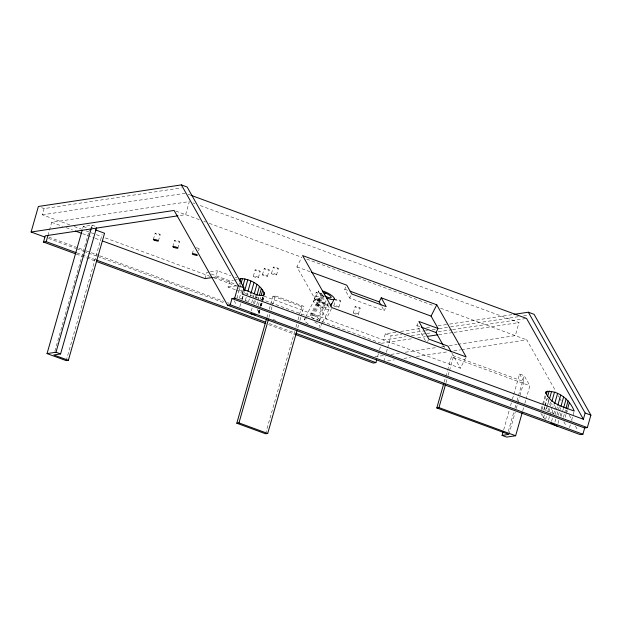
<?xml version="1.0" encoding="UTF-8"?>
<svg xmlns="http://www.w3.org/2000/svg" width="622" height="622" viewBox="0 0 622 622"><rect width="100%" height="100%" fill="white"/><g stroke="black" fill="none" stroke-linecap="round" stroke-linejoin="round"><path stroke-width="0.47" stroke-dasharray="3.11 2.33" d="M69.718 224.861L42.35 214.815L44.123 208.588L181.375 187.883M47.964 235.427L51.688 222.342L189.337 201.575L185.613 214.66L178.918 215.671M82.71 228.383L83.247 226.517L92.18 225.172L96.783 226.859M54.853 351.22L89.459 229.751M91.38 227.971L92.18 225.172M66.212 360.628L102.148 234.486M153.385 239.439L155.158 233.211M158.385 240.986L160.157 234.758A2.636 0.482 15.9 0 0 156.791 233.273A2.636 0.482 15.9 0 0 156.029 233.919A2.636 0.482 15.9 0 0 160.157 234.758M172.862 246.584L174.634 240.356M177.861 248.131L179.634 241.904A2.636 0.482 15.9 0 0 176.267 240.419A2.636 0.482 15.9 0 0 175.497 241.072A2.636 0.482 15.9 0 0 179.634 241.904M192.33 253.729L193.854 248.396M198.597 250.829L199.11 249.049M205.035 278.609L206.807 272.382L209.49 271.977M213.082 277.396L215.764 276.992L217.537 270.764L230.809 275.639M235.295 289.72L228.041 287.053L229.813 280.825L233.39 280.289M238.762 285.436L239.524 282.769M240.66 284.845L236.99 297.72L242.285 299.026L247.712 301.538M239.423 298.14L242.308 288.025M239.812 306.662L240.854 302.984M241.904 299.306L242.953 295.629M242.285 299.026L243.334 295.349M243.599 294.424L244.384 291.664M245.379 300.325L247.47 292.962M253.364 276.129L255.137 269.901M248.489 301.942L249.539 298.265M249.803 297.347L250.588 294.587M258.363 277.676A2.636 0.482 15.9 0 0 254.997 276.191A2.636 0.482 15.9 0 0 254.235 276.837A2.636 0.482 15.9 0 0 258.363 277.676L260.136 271.449A2.636 0.482 15.9 0 0 256.769 269.964A2.636 0.482 15.9 0 0 256.007 270.609A2.636 0.482 15.9 0 0 260.136 271.449M251.677 302.86L254.033 294.579M251.311 310.883L252.097 308.123M253.403 303.52L255.766 295.248M262.445 274.753L264.218 268.525M254.476 303.863L255.518 300.185M255.782 299.268L256.567 296.507M256.707 304.827L257.757 301.149M258.013 300.224L259.063 296.546M258.247 305.612L259.817 300.092M260.074 299.174L260.602 297.339M267.444 276.3L269.217 270.072M258.184 313.014L258.97 310.254M260.019 306.576L261.59 301.056M261.846 300.138L263.16 295.543M259.825 310.596L258.783 314.273L259.141 309.974M260.19 306.296L261.761 300.776M262.025 299.858L262.811 297.098M261.139 305.993L263.759 296.795M259.11 313.231L259.895 310.471M261.201 305.876L263.821 296.678M271.526 273.385L273.299 267.157M276.526 274.932A2.636 0.482 15.9 0 0 273.159 273.447A2.636 0.482 15.9 0 0 272.397 274.1A2.636 0.482 15.9 0 0 276.526 274.932L278.298 268.704A2.636 0.482 15.9 0 0 274.932 267.219A2.636 0.482 15.9 0 0 274.17 267.872A2.636 0.482 15.9 0 0 278.298 268.704M266.885 317.64L268.214 312.967M269.279 309.235L273.004 296.15L275.149 295.823L303.901 306.374L301.242 315.719M269.031 317.313L269.831 314.514M271.161 309.842L275.149 295.823M265.563 433.775L294.836 330.997M295.901 327.258L296.966 323.518M298.031 319.778L301.756 306.7L303.901 306.374M297.782 327.864L298.583 325.065M299.913 320.392L300.978 316.652M314.398 298.521L316.17 292.293M319.397 300.068A2.636 0.482 15.9 0 0 316.03 298.583A2.636 0.482 15.9 0 0 315.261 299.236A2.636 0.482 15.9 0 0 319.397 300.068L321.17 293.841A2.636 0.482 15.9 0 0 317.803 292.356A2.636 0.482 15.9 0 0 317.041 293.009A2.636 0.482 15.9 0 0 321.17 293.841M333.874 305.666L335.647 299.439M338.866 307.214A2.636 0.482 15.9 0 0 335.499 305.729A2.636 0.482 15.9 0 0 334.737 306.382A2.636 0.482 15.9 0 0 338.866 307.214L340.646 300.986A2.636 0.482 15.9 0 0 337.279 299.501A2.636 0.482 15.9 0 0 336.51 300.154A2.636 0.482 15.9 0 0 340.646 300.986M353.343 312.812L355.115 306.584M358.342 314.359A2.636 0.482 15.9 0 0 354.975 312.874A2.636 0.482 15.9 0 0 354.213 313.527A2.636 0.482 15.9 0 0 358.342 314.359L360.115 308.131A2.636 0.482 15.9 0 0 356.748 306.646A2.636 0.482 15.9 0 0 355.986 307.299A2.636 0.482 15.9 0 0 360.115 308.131M377.655 356.406L378.456 353.607M379.521 349.867L380.586 346.127M395.872 332.195L385.321 333.789L383.541 340.016L405.622 336.681M383.79 361.436L385.352 355.963M386.394 352.316L387.428 348.67M387.693 347.752L391.067 335.896L401.625 334.302M444.194 382.04L445.507 377.414M445.772 376.489L447.35 370.937M447.615 370.012L451.836 355.209L523.903 381.659L519.689 396.455M446.075 382.623L447.132 378.922M448.19 375.214L449.239 371.513M449.504 370.588L453.197 357.627L451.836 355.209M200.268 205.587L519.028 322.554L515.304 335.639L457.947 344.293M503.68 429.825L509.247 410.287M510.576 405.63L511.37 402.838M512.427 399.122L513.492 395.398M513.756 394.465L519.588 373.993L524.191 375.68L529.866 385.764L526.181 398.725M508.283 431.512L513.85 411.974M514.907 408.25L515.972 404.533M517.03 400.809L524.191 375.68M508.882 434.389L515.21 412.184M516.26 408.483L517.582 403.857M517.846 402.932L519.424 397.38M522.752 410.753L523.802 407.052M524.859 403.351L525.917 399.651M541.179 409.214L545.175 395.297M541.933 409.711L545.859 395.919M544.724 406.586L543.682 410.263L545.3 410.536M544.989 405.661L547.088 398.305M544.888 418.87L542.306 415.908L542.827 414.073M543.877 410.396L544.926 406.71M545.183 405.793L547.282 398.438M543.574 417.619L544.367 414.858M545.673 410.263L546.458 407.503M546.722 406.586L548.814 399.223M548.993 400.56L546.116 410.675L552.064 412.86L556.643 415.403M545.548 419.5L546.598 415.823M547.904 411.22L548.69 408.467M549.739 404.782L550.524 402.03M548.977 411.562L551.597 402.364M548.604 419.586L549.654 415.908M549.918 414.983L553.059 403.95M552.064 412.86L552.849 410.1M553.899 406.423L554.427 404.58M551.527 421.421L552.577 417.743M553.627 414.065L554.676 410.38M554.933 409.463L556.247 404.868M555.182 414.485L556.231 410.808M556.488 409.882L557.537 406.205M554.91 422.12L555.951 418.443M557.001 414.765L559.357 406.485M558.369 415.395L559.411 411.717M559.676 410.8L560.725 407.122M557.996 423.419L559.046 419.741M560.095 416.064L560.881 413.303M561.161 416.406L563.26 409.043M563.392 417.362L564.442 413.684M564.706 412.767L565.491 410.007M565.196 417.23L565.981 414.47M566.245 413.552L567.287 409.875M569.503 427.641L570.288 424.88M571.595 420.285L573.951 412.005M331.557 308.481L326.27 318.977L296.904 266.877L301.779 257.189M304.298 319.739L305.573 317.212M305.861 316.645L318.822 290.917M310.316 315.541L321.877 292.597A5.271 1.469 26.7 0 0 321.854 293.428M313.799 318.713A5.271 1.469 26.7 0 1 311.731 315.043L322.305 294.05M311.731 315.043L312.718 315.237L322.888 295.053M312.718 315.237L313.869 315.603L324.039 295.419M319.646 320.244L328.191 303.295A5.271 1.469 26.7 0 1 325.951 303.256L324.801 302.891A5.271 1.469 26.7 0 1 319.475 299.687A5.271 1.469 26.7 0 1 320.276 298.093L322.414 298.653A5.271 1.469 26.7 0 1 326.014 300.465L316.264 319.84L317.414 320.206L326.768 301.639M322.406 322.515L319.856 327.576A8.786 2.449 26.7 0 0 312.967 321.014M322.694 321.947L330.834 305.783M385.399 308.271L384.178 310.705L349.673 298.039L344.697 289.214L345.918 286.781M349.673 298.039L350.901 295.613M425.37 340.631L416.841 325.493L418.466 322.25M427.609 341.532L428.426 339.915M264.039 296.158L460.443 368.216L465.73 357.72M42.35 214.815L185.364 193.24M90.835 227.753L92.538 227.496M210.384 271.845L217.537 270.764M234.284 280.149L237.853 279.612M228.041 287.053L236.974 285.708M400.677 331.472L421.786 328.284M426.591 327.561L430.424 326.978M438.106 325.819L448.664 324.225M449.62 324.085L512.007 314.67M406.423 333.579L424.663 330.826M425.619 330.686L427.539 330.391M432.337 329.668L438.098 328.797M439.054 328.657L449.613 327.063M450.577 326.915L518.717 316.637M523.522 315.914L528.319 315.191M411.375 335.818L425.775 333.641M426.731 333.501L431.536 332.77M438.253 331.759L451.689 329.73M452.645 329.59L526.554 318.441M381.379 343.321L411.966 338.71M417.704 337.839L425.355 336.689M438.735 334.667L453.073 332.506M454.029 332.366L519.028 322.554M374.973 356.81L383.393 355.543M391.036 354.392L400.591 352.946M405.373 352.223L435.96 347.612M441.698 346.749L444.567 346.314M449.348 345.591L456.991 344.44M387.63 360.861L394.348 359.843M403.95 358.396L410.668 357.386M416.421 356.515L448.097 351.733M453.858 350.87L460.575 349.852M461.532 349.712L526.803 339.861L555.889 391.471M188.101 194.243L189.92 194.911M192.983 202.912L194.803 203.581M175.878 211.091L199.273 219.675M203.822 221.346L205.649 222.015M209.287 223.352L301.273 257.104M306.739 259.11L434.242 305.9M440.617 308.24L526.803 339.861M296.904 266.877L310.495 271.861M344.697 289.214L348.328 290.544M416.841 325.493L420.324 326.768M235.233 277.257L236.998 277.91M453.197 357.627L529.866 385.764M41.658 207.686L44.123 208.588M385.321 333.789L391.067 335.896M83.247 226.517L86.73 227.792M273.004 296.15L301.756 306.7M211.231 274.007L229.813 280.825M215.764 276.992L235.225 284.137M74.282 226.532L81.583 229.207M86.139 230.886L101.65 236.578M105.297 237.915L210.213 276.409M213.859 277.746L236.663 286.12M51.688 222.342L62.581 226.338M66.212 227.668L72.564 230M82.539 233.662L94.334 237.993M95.244 238.327L100.686 240.325M236.204 290.046L240.737 291.718M245.278 293.382L380.477 342.986M48.928 237.169L78.069 247.867M78.978 248.201L85.354 250.542M86.264 250.876L99.015 255.549M99.924 255.883L223.788 301.336M227.434 302.673L229.254 303.342M272.972 319.381L275.702 320.384M48.415 238.374L75.76 248.403M76.669 248.738L83.045 251.078M83.954 251.412L87.601 252.75M88.518 253.084L96.721 256.093M97.631 256.427L224.309 302.914M77.151 253.022L95.368 259.701M269.326 323.533L294.82 332.894M76.296 254.095L95.423 261.108M268.463 324.606L294.875 334.302M558.276 395.701L559.232 397.396M559.707 398.243L561.137 400.778M566.385 410.085L567.342 411.78M569.247 415.162L572.108 420.239M575.443 426.156L577.83 430.393M563.882 421.833L566.518 426.505M519.588 373.993L523.903 381.659M540.883 413.389L542.306 415.908M451.689 352.674L460.443 368.216M443.548 345.91L444.497 347.581M381.916 306.693L384.178 310.705M257.197 309.289L258.612 311.816M238.871 288.165L241.235 292.363M234.191 300.854L236.827 305.526M196.389 247.712A2.636 0.482 15.9 0 1 199.087 248.847A2.636 0.482 15.9 0 1 197.477 248.987M324.35 296.772A8.786 2.449 26.7 0 1 320.898 290.653M329.17 305.239A8.786 2.449 26.7 0 1 316.038 298.109A8.786 2.449 26.7 0 1 325.049 298.762M308.209 323.883A8.786 2.449 26.7 0 1 306.662 318.907M313.869 315.603A5.271 1.469 26.7 0 1 319.475 319.117A5.271 1.469 26.7 0 1 317.414 320.206M265.26 268.486L264.778 268.447A2.636 0.482 15.9 0 0 266.06 269.606A2.636 0.482 15.9 0 0 269.217 269.901A2.636 0.482 15.9 0 0 265.26 268.486M263.487 274.722L262.997 274.675A2.636 0.482 15.9 0 0 264.288 275.834A2.636 0.482 15.9 0 0 267.444 276.129A2.636 0.482 15.9 0 0 263.487 274.722M319.226 302.339L318.231 302.137A5.271 1.469 26.7 0 0 317.43 303.738A5.271 1.469 26.7 0 0 322.764 306.941L323.914 307.307A5.271 1.469 26.7 0 0 325.975 306.218A5.271 1.469 26.7 0 0 320.377 302.696L319.226 302.339M315.922 304.15A8.786 2.449 26.7 0 0 329.201 309.025A8.786 2.449 26.7 0 0 319.576 301.289A8.786 2.449 26.7 0 0 315.922 304.15"/><path stroke-width="0.93" d="M44.768 237.036L31.1 232.022L38.377 206.473L181.383 184.897L187.136 187.012L243.956 287.815L242.183 294.043L583.374 419.244L585.146 413.016L528.327 312.213L513.928 314.382M75.386 253.76L43.509 242.059L45.282 235.831L177.962 215.818M43.509 242.059L46.191 241.655L47.964 235.427M95.454 229.883L104.558 233.227L68.358 360.301L66.212 360.628L47.047 353.591L82.182 230.257M47.047 353.591L55.98 352.246L91.115 228.904M68.358 360.301L53.787 354.96L60.583 353.934L96.519 227.792M31.1 232.022L174.106 210.446L227.52 305.2L230.202 304.796L231.975 298.568L234.657 298.163L587.355 427.586L590.9 415.123L534.08 314.32L528.327 312.213M234.657 298.163L238.21 285.708L181.383 184.897M239.867 281.261L240.652 278.5C250.207 279.029 260.952 284.651 264.607 293.918L264.28 294.96C257.625 297.262 250.899 291.228 244.524 290.109L243.645 288.546M240.924 283.927L242.494 278.407M242.829 286.182L244.928 278.827M244.64 290.746L247.789 279.713M247.999 291.127L250.876 281.012M250.853 293.67L253.994 282.629M254.297 293.662L256.917 284.464M256.832 295.59L259.452 286.392M259.327 295.629L261.419 288.266M261.123 295.497L262.694 289.976M263.067 296.181L264.117 292.495M296.982 330.671L267.709 433.456L265.563 433.775L236.811 423.224L266.62 318.573M236.811 423.224L238.957 422.906L268.502 319.187M295.784 334.636L373.2 363.038L375.882 362.634L376.644 359.967M503.151 431.691L502.094 435.408L508.882 434.389L436.815 407.939L443.665 383.891M436.815 407.939L438.961 407.612L445.554 384.474M502.094 435.408L506.689 437.103L515.63 435.75L522.223 412.611M545.696 393.454L546.217 391.619C558.121 389.838 570.187 400.179 574.215 411.088C564.154 407.068 550.128 404.183 545.891 392.653L546.217 391.619M546.295 394.713L547.344 391.036M547.609 396.471L549.179 390.95M549.521 398.718L551.613 391.362M551.854 401.447L554.474 392.249M554.684 403.662L557.569 393.547M557.802 405.287L560.686 395.172M560.99 406.205L563.61 397.007M563.516 408.125L566.137 398.927M566.012 408.164L568.111 400.809M567.552 408.957L569.387 402.52M227.52 305.2L580.217 434.623L582.9 434.218L584.672 427.99L587.355 427.586M239.206 280.118L239.532 279.076L240.652 278.5M324.451 294.61L325.259 293.001A5.271 1.469 26.7 0 1 330.857 296.515A5.271 1.469 26.7 0 1 328.797 297.604L327.654 297.238A5.271 1.469 26.7 0 1 325.189 296.111M331.246 304.974L334.379 298.754M381.006 305.083L379.202 301.872L381.239 297.821L431.077 316.108L438.043 328.47L436.006 332.521L443.082 345.07M431.077 316.108L436.768 304.811L302.595 255.572L331.961 307.672L466.142 356.911L436.768 304.811M212.188 277.536L205.035 278.609L102.506 240.986M427.267 336.401L437.779 334.815M253.387 314.53L255.004 314.802M323.121 292.441L325.259 293.001M250.526 313.643L252.672 314.304M190.837 195.246L526.554 318.441L583.374 419.244M311.397 272.195L346.734 285.164L351.718 293.996L386.215 306.654L381.239 297.821M350.147 291.213L379.202 301.872M438.043 328.47L418.878 321.442L428.83 339.099L448.003 346.135L451.23 351.858M421.195 327.086L436.006 332.521M238.21 285.708L243.956 287.815M585.146 413.016L590.9 415.123M75.285 231.003L81.638 233.328M231.975 298.568L584.672 427.99M230.202 304.796L582.9 434.218M46.191 241.655L76.242 252.688M96.278 260.035L265.68 322.196M295.738 333.229L375.882 362.634M96.332 261.442L265.734 323.603M438.961 407.612L515.63 435.75M55.98 352.246L60.583 353.934M238.957 422.906L267.709 433.456M557.211 426.179L551.006 423.255M322.546 290.979A8.786 2.449 26.7 0 1 334.123 297.93A8.786 2.449 26.7 0 1 326.394 297.806M331.277 303.583A8.786 2.449 26.7 0 1 330.438 305.254M154.248 240.146A2.636 0.482 15.9 0 0 158.385 240.986A2.636 0.482 15.9 0 0 155.018 239.501A2.636 0.482 15.9 0 0 154.248 240.146M173.725 247.299A2.636 0.482 15.9 0 0 177.861 248.131A2.636 0.482 15.9 0 0 174.487 246.646A2.636 0.482 15.9 0 0 173.725 247.299M193.201 254.445A2.636 0.482 15.9 0 0 197.329 255.277A2.636 0.482 15.9 0 0 193.963 253.792A2.636 0.482 15.9 0 0 193.201 254.445"/></g></svg>
